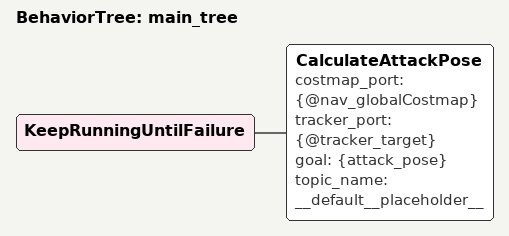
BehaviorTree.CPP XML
<?xml version="1.0" encoding="UTF-8"?>
<root BTCPP_format="4">
  <BehaviorTree ID="main_tree">
    <KeepRunningUntilFailure>
      <CalculateAttackPose costmap_port="{@nav_globalCostmap}"
                           tracker_port="{@tracker_target}"
                           goal="{attack_pose}"
                           topic_name="__default__placeholder__"/>
    </KeepRunningUntilFailure>
  </BehaviorTree>

</root>
